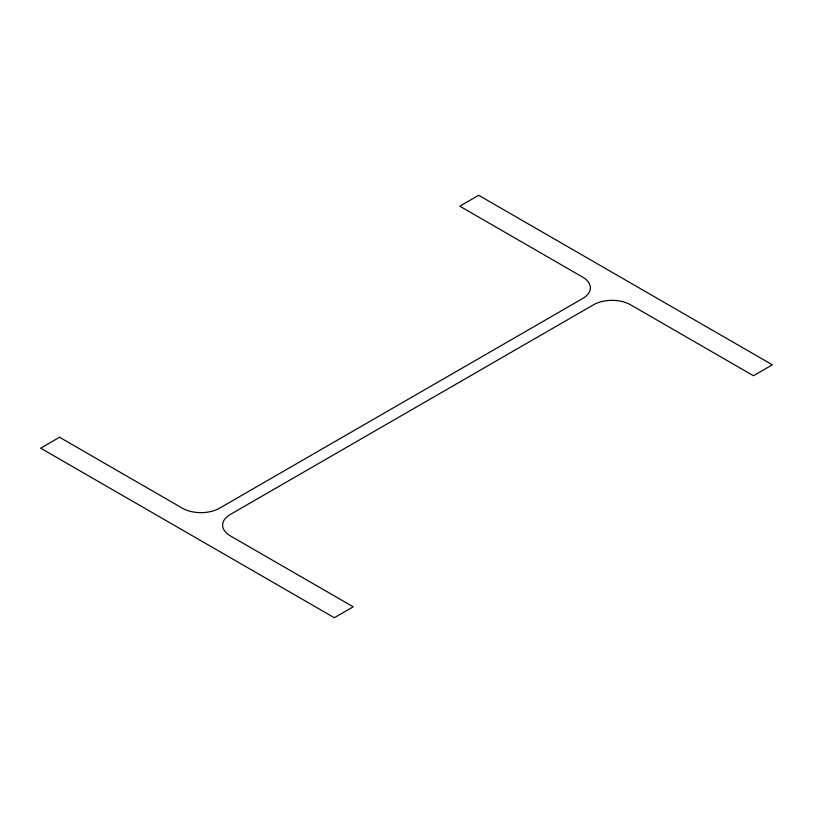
<?xml version="1.0" encoding="UTF-8"?>
<svg xmlns="http://www.w3.org/2000/svg" width="813" height="813" viewBox="0 0 813 813"><rect width="100%" height="100%" fill="white"/><g stroke="black" fill="none" stroke-linecap="round" stroke-linejoin="round"><path stroke-width="1.22" d="M59.542 437.262L40.65 448.176L334.316 617.717L353.218 606.813L230.313 535.858A26.199 15.122 0 0 1 230.313 514.466L593.51 304.784A26.199 15.122 0 0 1 630.563 304.784L753.458 375.738L772.35 364.824L478.684 195.283L459.782 206.187L582.687 277.142A26.199 15.122 0 0 1 582.687 298.534L219.49 508.216A26.199 15.122 0 0 1 182.437 508.216L59.542 437.262"/></g></svg>
